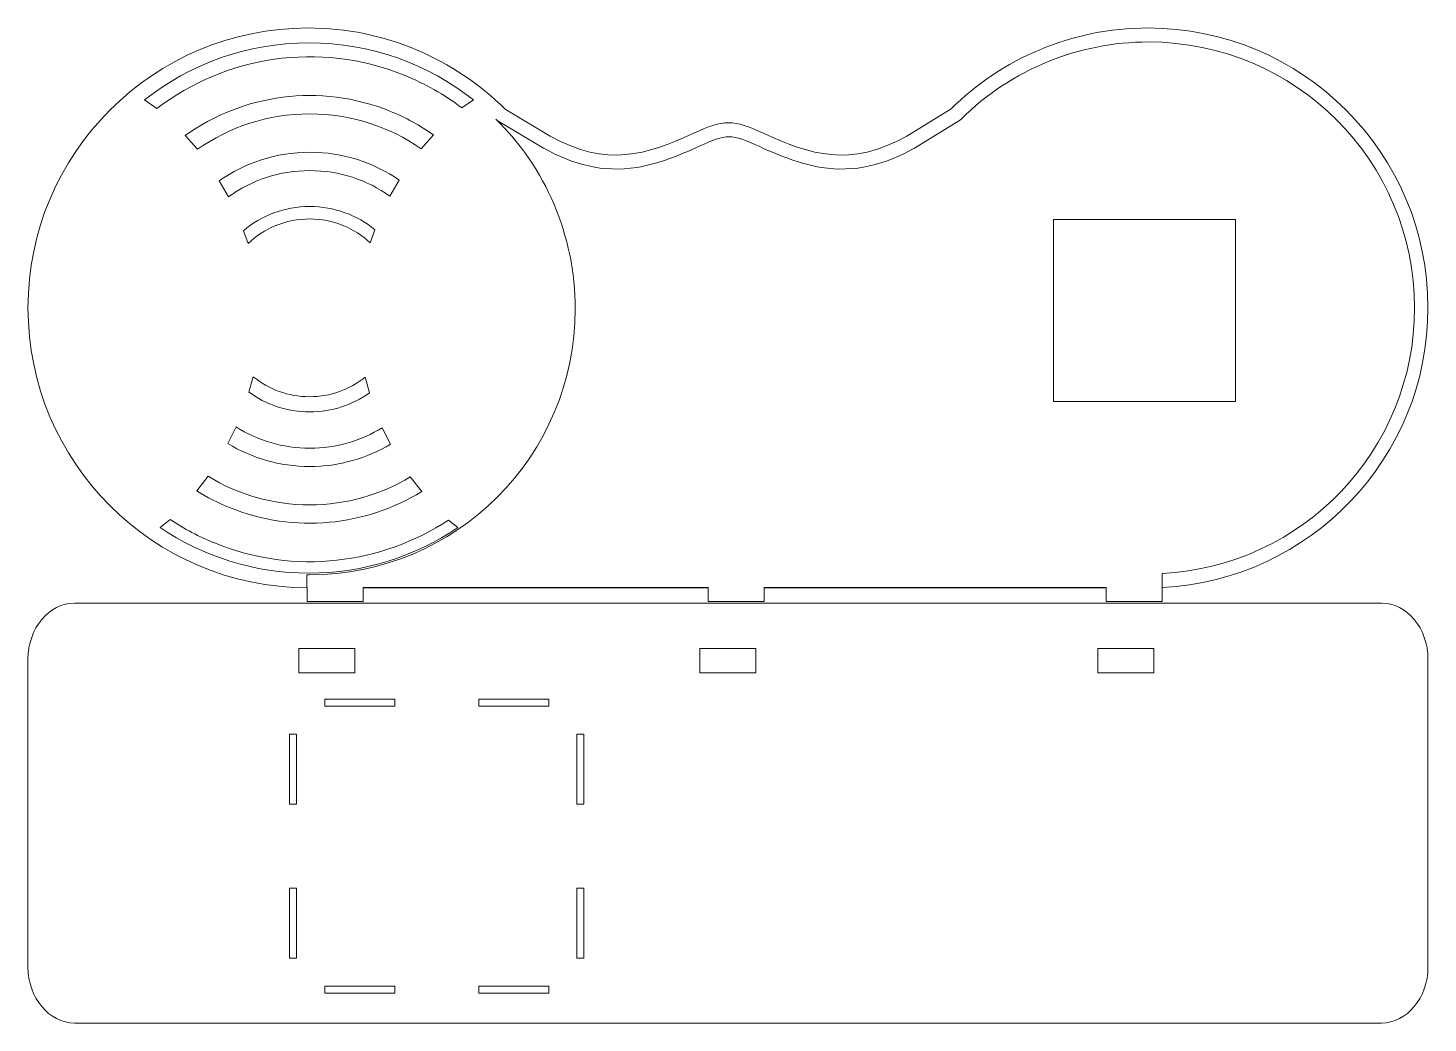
# Model space of a CAD drawing. Header units: millimetres. Extents: x -2159 to -1639, y -1602 to -453.
# Drawn here: x -2159 to -1659, y -1383 to -1027 of the extents above; entities that cross this region are included whole.
import ezdxf

# ---------------------------------------------------------------- set-up
doc = ezdxf.new("R2010")
doc.units = ezdxf.units.MM
doc.header["$MEASUREMENT"] = 0
doc.layers.add('Layer 1', color=7, linetype='Continuous')

msp = doc.modelspace()

# ---------------------------------------------------------------- linework, layer by layer
at = {"layer": 'Layer 1', "color": 250, "lineweight": 9}
for points, knots in [([(-2059.4352, -1227.1083), (-2114.5391, -1226.9622), (-2159.1649, -1182.2499), (-2159.1649, -1127.1117), (-2159.1649, -1127.1117), (-2159.1649, -1071.8833), (-2114.3934, -1027.1118), (-2059.1649, -1027.1118), (-2059.1649, -1027.1118), (-2031.6788, -1027.1118), (-2006.7828, -1038.201), (-1988.7066, -1056.1494), (-1988.7066, -1056.1494), (-1988.7066, -1056.1494), (-1972.7115, -1065.7277), (-1972.7115, -1065.7277), (-1972.7115, -1065.7277), (-1952.2942, -1077.073), (-1938.3274, -1072.3683), (-1921.7742, -1064.8402), (-1921.7742, -1064.8402), (-1910.4006, -1059.6652), (-1907.571, -1059.6652), (-1896.1974, -1064.8402), (-1896.1974, -1064.8402), (-1879.6442, -1072.3683), (-1865.6774, -1077.073), (-1845.26, -1065.7277), (-1845.26, -1065.7277), (-1845.26, -1065.7277), (-1829.495, -1055.9949), (-1829.495, -1055.9949), (-1829.495, -1055.9949), (-1811.429, -1038.1487), (-1786.5857, -1027.1118), (-1759.1648, -1027.1118), (-1759.1648, -1027.1118), (-1703.9363, -1027.1118), (-1659.1647, -1071.8833), (-1659.1647, -1127.1118), (-1659.1647, -1127.1118), (-1659.1647, -1180.6373), (-1701.2181, -1224.3401), (-1754.0872, -1226.9842), (-1754.0872, -1226.9842), (-1754.0872, -1226.9842), (-1754.0716, -1226.9842), (-1754.0716, -1226.9842), (-1754.0716, -1226.9842), (-1754.0716, -1226.9842), (-1754.0716, -1231.9842), (-1754.0716, -1231.9842), (-1754.0716, -1231.9842), (-1754.0716, -1231.9842), (-1774.0716, -1231.9842), (-1774.0716, -1231.9842), (-1774.0716, -1231.9842), (-1774.0716, -1231.9842), (-1774.0716, -1227.1117), (-1774.0716, -1227.1117), (-1774.0716, -1227.1117), (-1774.0716, -1227.1117), (-1896.1914, -1227.1117), (-1896.1914, -1227.1117), (-1896.1914, -1227.1117), (-1896.1914, -1227.1117), (-1896.1914, -1231.9842), (-1896.1914, -1231.9842), (-1896.1914, -1231.9842), (-1896.1914, -1231.9842), (-1916.1916, -1231.9842), (-1916.1916, -1231.9842), (-1916.1916, -1231.9842), (-1916.1916, -1231.9842), (-1916.1916, -1227.1117), (-1916.1916, -1227.1117), (-1916.1916, -1227.1117), (-1916.1916, -1227.1117), (-2039.4351, -1227.1117), (-2039.4351, -1227.1117), (-2039.4351, -1227.1117), (-2039.4351, -1227.1117), (-2039.4351, -1231.9842), (-2039.4351, -1231.9842), (-2039.4351, -1231.9842), (-2039.4351, -1231.9842), (-2059.4352, -1231.9842), (-2059.4352, -1231.9842), (-2059.4352, -1231.9842), (-2059.4352, -1231.9842), (-2059.4352, -1227.1083), (-2059.4352, -1227.1083)], [0, 0, 0, 0, 0.04166667, 0.04166667, 0.04166667, 0.04166667, 0.08333333, 0.08333333, 0.08333333, 0.08333333, 0.125, 0.125, 0.125, 0.125, 0.16666667, 0.16666667, 0.16666667, 0.16666667, 0.20833333, 0.20833333, 0.20833333, 0.20833333, 0.25, 0.25, 0.25, 0.25, 0.29166667, 0.29166667, 0.29166667, 0.29166667, 0.33333333, 0.33333333, 0.33333333, 0.33333333, 0.375, 0.375, 0.375, 0.375, 0.41666667, 0.41666667, 0.41666667, 0.41666667, 0.45833333, 0.45833333, 0.45833333, 0.45833333, 0.5, 0.5, 0.5, 0.5, 0.54166667, 0.54166667, 0.54166667, 0.54166667, 0.58333333, 0.58333333, 0.58333333, 0.58333333, 0.625, 0.625, 0.625, 0.625, 0.66666667, 0.66666667, 0.66666667, 0.66666667, 0.70833333, 0.70833333, 0.70833333, 0.70833333, 0.75, 0.75, 0.75, 0.75, 0.79166667, 0.79166667, 0.79166667, 0.79166667, 0.83333333, 0.83333333, 0.83333333, 0.83333333, 0.875, 0.875, 0.875, 0.875, 0.91666667, 0.91666667, 0.91666667, 0.91666667, 1, 1, 1, 1]), ([(-1792.9596, -1160.5484), (-1792.9596, -1160.5484), (-1727.9595, -1160.5484), (-1727.9595, -1160.5484), (-1727.9595, -1160.5484), (-1727.9595, -1160.5484), (-1727.9595, -1095.5484), (-1727.9595, -1095.5484), (-1727.9595, -1095.5484), (-1727.9595, -1095.5484), (-1792.9596, -1095.5484), (-1792.9596, -1095.5484), (-1792.9596, -1095.5484), (-1792.9596, -1095.5484), (-1792.9596, -1160.5484), (-1792.9596, -1160.5484), (-1792.9596, -1160.5484), (-1792.9596, -1160.5484), (-1792.9596, -1160.5484), (-1792.9596, -1160.5484)], [0, 0, 0, 0, 0.16666667, 0.16666667, 0.16666667, 0.16666667, 0.33333333, 0.33333333, 0.33333333, 0.33333333, 0.5, 0.5, 0.5, 0.5, 0.66666667, 0.66666667, 0.66666667, 0.66666667, 1, 1, 1, 1]), ([(-1675.8313, -1232.5842), (-1675.8313, -1232.5842), (-2142.4982, -1232.5842), (-2142.4982, -1232.5842), (-2142.4982, -1232.5842), (-2151.6649, -1232.5842), (-2159.1649, -1241.5841), (-2159.1649, -1252.5842), (-2159.1649, -1252.5842), (-2159.1649, -1252.5842), (-2159.1649, -1362.5843), (-2159.1649, -1362.5843), (-2159.1649, -1362.5843), (-2159.1649, -1373.5843), (-2151.6649, -1382.5843), (-2142.4982, -1382.5843), (-2142.4982, -1382.5843), (-2142.4982, -1382.5843), (-1675.8313, -1382.5843), (-1675.8313, -1382.5843), (-1675.8313, -1382.5843), (-1666.6647, -1382.5843), (-1659.1647, -1373.5843), (-1659.1647, -1362.5843), (-1659.1647, -1362.5843), (-1659.1647, -1362.5843), (-1659.1647, -1252.5842), (-1659.1647, -1252.5842), (-1659.1647, -1252.5842), (-1659.1647, -1241.5841), (-1666.6647, -1232.5842), (-1675.8313, -1232.5842)], [0, 0, 0, 0, 0.11111111, 0.11111111, 0.11111111, 0.11111111, 0.22222222, 0.22222222, 0.22222222, 0.22222222, 0.33333333, 0.33333333, 0.33333333, 0.33333333, 0.44444444, 0.44444444, 0.44444444, 0.44444444, 0.55555556, 0.55555556, 0.55555556, 0.55555556, 0.66666667, 0.66666667, 0.66666667, 0.66666667, 0.77777778, 0.77777778, 0.77777778, 0.77777778, 1, 1, 1, 1]), ([(-2028.212, -1266.9182), (-2028.212, -1266.9182), (-2053.212, -1266.9182), (-2053.212, -1266.9182), (-2053.212, -1266.9182), (-2053.212, -1266.9182), (-2053.212, -1269.4182), (-2053.212, -1269.4182), (-2053.212, -1269.4182), (-2053.212, -1269.4182), (-2028.212, -1269.4182), (-2028.212, -1269.4182), (-2028.212, -1269.4182), (-2028.212, -1269.4182), (-2028.212, -1266.9182), (-2028.212, -1266.9182)], [0, 0, 0, 0, 0.2, 0.2, 0.2, 0.2, 0.4, 0.4, 0.4, 0.4, 0.6, 0.6, 0.6, 0.6, 1, 1, 1, 1]), ([(-1973.1786, -1266.9182), (-1973.1786, -1266.9182), (-1998.1786, -1266.9182), (-1998.1786, -1266.9182), (-1998.1786, -1266.9182), (-1998.1786, -1266.9182), (-1998.1786, -1269.4182), (-1998.1786, -1269.4182), (-1998.1786, -1269.4182), (-1998.1786, -1269.4182), (-1973.1786, -1269.4182), (-1973.1786, -1269.4182), (-1973.1786, -1269.4182), (-1973.1786, -1269.4182), (-1973.1786, -1266.9182), (-1973.1786, -1266.9182)], [0, 0, 0, 0, 0.2, 0.2, 0.2, 0.2, 0.4, 0.4, 0.4, 0.4, 0.6, 0.6, 0.6, 0.6, 1, 1, 1, 1]), ([(-2065.7203, -1279.4265), (-2065.7203, -1279.4265), (-2065.7203, -1304.4265), (-2065.7203, -1304.4265), (-2065.7203, -1304.4265), (-2065.7203, -1304.4265), (-2063.2203, -1304.4265), (-2063.2203, -1304.4265), (-2063.2203, -1304.4265), (-2063.2203, -1304.4265), (-2063.2203, -1279.4265), (-2063.2203, -1279.4265), (-2063.2203, -1279.4265), (-2063.2203, -1279.4265), (-2065.7203, -1279.4265), (-2065.7203, -1279.4265)], [0, 0, 0, 0, 0.2, 0.2, 0.2, 0.2, 0.4, 0.4, 0.4, 0.4, 0.6, 0.6, 0.6, 0.6, 1, 1, 1, 1]), ([(-1963.1703, -1279.4265), (-1963.1703, -1279.4265), (-1963.1703, -1304.4265), (-1963.1703, -1304.4265), (-1963.1703, -1304.4265), (-1963.1703, -1304.4265), (-1960.6703, -1304.4265), (-1960.6703, -1304.4265), (-1960.6703, -1304.4265), (-1960.6703, -1304.4265), (-1960.6703, -1279.4265), (-1960.6703, -1279.4265), (-1960.6703, -1279.4265), (-1960.6703, -1279.4265), (-1963.1703, -1279.4265), (-1963.1703, -1279.4265)], [0, 0, 0, 0, 0.2, 0.2, 0.2, 0.2, 0.4, 0.4, 0.4, 0.4, 0.6, 0.6, 0.6, 0.6, 1, 1, 1, 1]), ([(-2065.7203, -1334.4599), (-2065.7203, -1334.4599), (-2065.7203, -1359.4599), (-2065.7203, -1359.4599), (-2065.7203, -1359.4599), (-2065.7203, -1359.4599), (-2063.2203, -1359.4599), (-2063.2203, -1359.4599), (-2063.2203, -1359.4599), (-2063.2203, -1359.4599), (-2063.2203, -1334.4599), (-2063.2203, -1334.4599), (-2063.2203, -1334.4599), (-2063.2203, -1334.4599), (-2065.7203, -1334.4599), (-2065.7203, -1334.4599)], [0, 0, 0, 0, 0.2, 0.2, 0.2, 0.2, 0.4, 0.4, 0.4, 0.4, 0.6, 0.6, 0.6, 0.6, 1, 1, 1, 1]), ([(-1963.1703, -1334.4599), (-1963.1703, -1334.4599), (-1963.1703, -1359.4599), (-1963.1703, -1359.4599), (-1963.1703, -1359.4599), (-1963.1703, -1359.4599), (-1960.6703, -1359.4599), (-1960.6703, -1359.4599), (-1960.6703, -1359.4599), (-1960.6703, -1359.4599), (-1960.6703, -1334.4599), (-1960.6703, -1334.4599), (-1960.6703, -1334.4599), (-1960.6703, -1334.4599), (-1963.1703, -1334.4599), (-1963.1703, -1334.4599)], [0, 0, 0, 0, 0.2, 0.2, 0.2, 0.2, 0.4, 0.4, 0.4, 0.4, 0.6, 0.6, 0.6, 0.6, 1, 1, 1, 1]), ([(-2028.212, -1369.4682), (-2028.212, -1369.4682), (-2053.212, -1369.4682), (-2053.212, -1369.4682), (-2053.212, -1369.4682), (-2053.212, -1369.4682), (-2053.212, -1371.9682), (-2053.212, -1371.9682), (-2053.212, -1371.9682), (-2053.212, -1371.9682), (-2028.212, -1371.9682), (-2028.212, -1371.9682), (-2028.212, -1371.9682), (-2028.212, -1371.9682), (-2028.212, -1369.4682), (-2028.212, -1369.4682)], [0, 0, 0, 0, 0.2, 0.2, 0.2, 0.2, 0.4, 0.4, 0.4, 0.4, 0.6, 0.6, 0.6, 0.6, 1, 1, 1, 1]), ([(-1973.1786, -1369.4682), (-1973.1786, -1369.4682), (-1998.1786, -1369.4682), (-1998.1786, -1369.4682), (-1998.1786, -1369.4682), (-1998.1786, -1369.4682), (-1998.1786, -1371.9682), (-1998.1786, -1371.9682), (-1998.1786, -1371.9682), (-1998.1786, -1371.9682), (-1973.1786, -1371.9682), (-1973.1786, -1371.9682), (-1973.1786, -1371.9682), (-1973.1786, -1371.9682), (-1973.1786, -1369.4682), (-1973.1786, -1369.4682)], [0, 0, 0, 0, 0.2, 0.2, 0.2, 0.2, 0.4, 0.4, 0.4, 0.4, 0.6, 0.6, 0.6, 0.6, 1, 1, 1, 1])]:
    msp.add_open_spline(points, degree=3, knots=knots, dxfattribs=at)
at = {"layer": 'Layer 1', "color": 177, "lineweight": 9}
for points, knots in [([(-2000.0824, -1052.8113), (-2000.0824, -1052.8113), (-2004.2248, -1055.6267), (-2004.2248, -1055.6267), (-2004.2248, -1055.6267), (-2010.4094, -1050.9512), (-2017.3051, -1047.004), (-2024.8371, -1043.9608), (-2024.8371, -1043.9608), (-2055.3673, -1031.6258), (-2088.6931, -1037.2384), (-2113.1203, -1055.8345), (-2113.1203, -1055.8345), (-2113.1203, -1055.8345), (-2117.5219, -1052.8166), (-2117.5219, -1052.8166), (-2117.5219, -1052.8166), (-2101.38, -1040.0463), (-2080.9798, -1032.4219), (-2058.7988, -1032.4219), (-2058.7988, -1032.4219), (-2036.6209, -1032.4219), (-2016.2231, -1040.0439), (-2000.0824, -1052.8113)], [0, 0, 0, 0, 0.14285714, 0.14285714, 0.14285714, 0.14285714, 0.28571429, 0.28571429, 0.28571429, 0.28571429, 0.42857143, 0.42857143, 0.42857143, 0.42857143, 0.57142857, 0.57142857, 0.57142857, 0.57142857, 0.71428571, 0.71428571, 0.71428571, 0.71428571, 1, 1, 1, 1]), ([(-2059.5459, -1222.512), (-2059.5459, -1222.512), (-2059.5464, -1226.9842), (-2059.5464, -1226.9842), (-2059.5464, -1226.9842), (-2059.5464, -1226.9842), (-2059.4597, -1226.9842), (-2059.4597, -1226.9842), (-2059.4597, -1226.9842), (-2059.4597, -1226.9842), (-2059.4597, -1231.9842), (-2059.4597, -1231.9842), (-2059.4597, -1231.9842), (-2059.4597, -1231.9842), (-2039.4597, -1231.9842), (-2039.4597, -1231.9842), (-2039.4597, -1231.9842), (-2039.4597, -1231.9842), (-2039.4597, -1226.9842), (-2039.4597, -1226.9842), (-2039.4597, -1226.9842), (-2039.4597, -1226.9842), (-1916.2161, -1226.9842), (-1916.2161, -1226.9842), (-1916.2161, -1226.9842), (-1916.2161, -1226.9842), (-1916.2161, -1231.9842), (-1916.2161, -1231.9842), (-1916.2161, -1231.9842), (-1916.2161, -1231.9842), (-1896.216, -1231.9842), (-1896.216, -1231.9842), (-1896.216, -1231.9842), (-1896.216, -1231.9842), (-1896.216, -1226.9842), (-1896.216, -1226.9842), (-1896.216, -1226.9842), (-1896.216, -1226.9842), (-1774.0963, -1226.9842), (-1774.0963, -1226.9842), (-1774.0963, -1226.9842), (-1774.0963, -1226.9842), (-1774.0963, -1231.9842), (-1774.0963, -1231.9842), (-1774.0963, -1231.9842), (-1774.0963, -1231.9842), (-1754.0963, -1231.9842), (-1754.0963, -1231.9842), (-1754.0963, -1231.9842), (-1754.0963, -1231.9842), (-1754.0963, -1226.9842), (-1754.0963, -1226.9842), (-1754.0963, -1226.9842), (-1754.0963, -1226.9842), (-1754.0963, -1221.9842), (-1754.0963, -1221.9842), (-1754.0963, -1221.9842), (-1754.0963, -1221.9842), (-1754.1022, -1221.9842), (-1754.1022, -1221.9842), (-1754.1022, -1221.9842), (-1703.8935, -1219.453), (-1663.9648, -1177.9447), (-1663.9648, -1127.107), (-1663.9648, -1127.107), (-1663.9648, -1074.6383), (-1706.496, -1032.1068), (-1758.9648, -1032.1068), (-1758.9648, -1032.1068), (-1784.0666, -1032.1068), (-1807.9263, -1041.9094), (-1825.7812, -1059.5472), (-1825.7812, -1059.5472), (-1825.7812, -1059.5472), (-1826.1852, -1059.9462), (-1826.1852, -1059.9462), (-1826.1852, -1059.9462), (-1826.1852, -1059.9462), (-1842.5311, -1070.0377), (-1842.5311, -1070.0377), (-1842.5311, -1070.0377), (-1842.5311, -1070.0377), (-1842.6315, -1070.0934), (-1842.6315, -1070.0934), (-1842.6315, -1070.0934), (-1853.1259, -1075.9248), (-1863.8178, -1078.8206), (-1875.8112, -1076.9215), (-1875.8112, -1076.9215), (-1883.5981, -1075.6885), (-1890.9348, -1072.6312), (-1898.0677, -1069.3867), (-1898.0677, -1069.3867), (-1908.0662, -1064.8385), (-1909.5054, -1064.8385), (-1919.5039, -1069.3867), (-1919.5039, -1069.3867), (-1926.6369, -1072.6312), (-1933.9735, -1075.6885), (-1941.7604, -1076.9215), (-1941.7604, -1076.9215), (-1953.7539, -1078.8206), (-1964.4456, -1075.9248), (-1974.9401, -1070.0934), (-1974.9401, -1070.0934), (-1974.9401, -1070.0934), (-1975.0109, -1070.0541), (-1975.0109, -1070.0541), (-1975.0109, -1070.0541), (-1975.0109, -1070.0541), (-1991.5976, -1060.1215), (-1991.5976, -1060.1215), (-1991.5976, -1060.1215), (-1991.5976, -1060.1215), (-1992.0296, -1059.6926), (-1992.0296, -1059.6926), (-1992.0296, -1059.6926), (-1974.4855, -1076.9291), (-1963.7337, -1100.9779), (-1963.7337, -1127.5155), (-1963.7337, -1127.5155), (-1963.7337, -1179.9824), (-2006.2666, -1222.5155), (-2058.7337, -1222.5155), (-2058.7337, -1222.5155), (-2059.0077, -1222.5155), (-2059.2815, -1222.5142), (-2059.5459, -1222.512)], [0, 0, 0, 0, 0.03030303, 0.03030303, 0.03030303, 0.03030303, 0.06060606, 0.06060606, 0.06060606, 0.06060606, 0.09090909, 0.09090909, 0.09090909, 0.09090909, 0.12121212, 0.12121212, 0.12121212, 0.12121212, 0.15151515, 0.15151515, 0.15151515, 0.15151515, 0.18181818, 0.18181818, 0.18181818, 0.18181818, 0.21212121, 0.21212121, 0.21212121, 0.21212121, 0.24242424, 0.24242424, 0.24242424, 0.24242424, 0.27272727, 0.27272727, 0.27272727, 0.27272727, 0.3030303, 0.3030303, 0.3030303, 0.3030303, 0.33333333, 0.33333333, 0.33333333, 0.33333333, 0.36363636, 0.36363636, 0.36363636, 0.36363636, 0.39393939, 0.39393939, 0.39393939, 0.39393939, 0.42424242, 0.42424242, 0.42424242, 0.42424242, 0.45454545, 0.45454545, 0.45454545, 0.45454545, 0.48484848, 0.48484848, 0.48484848, 0.48484848, 0.51515152, 0.51515152, 0.51515152, 0.51515152, 0.54545455, 0.54545455, 0.54545455, 0.54545455, 0.57575758, 0.57575758, 0.57575758, 0.57575758, 0.60606061, 0.60606061, 0.60606061, 0.60606061, 0.63636364, 0.63636364, 0.63636364, 0.63636364, 0.66666667, 0.66666667, 0.66666667, 0.66666667, 0.6969697, 0.6969697, 0.6969697, 0.6969697, 0.72727273, 0.72727273, 0.72727273, 0.72727273, 0.75757576, 0.75757576, 0.75757576, 0.75757576, 0.78787879, 0.78787879, 0.78787879, 0.78787879, 0.81818182, 0.81818182, 0.81818182, 0.81818182, 0.84848485, 0.84848485, 0.84848485, 0.84848485, 0.87878788, 0.87878788, 0.87878788, 0.87878788, 0.90909091, 0.90909091, 0.90909091, 0.90909091, 0.93939394, 0.93939394, 0.93939394, 0.93939394, 1, 1, 1, 1]), ([(-2018.8059, -1070.2264), (-2018.8059, -1070.2264), (-2014.3566, -1065.2903), (-2014.3566, -1065.2903), (-2014.3566, -1065.2903), (-2019.0918, -1061.9458), (-2024.2848, -1059.0903), (-2029.8928, -1056.8245), (-2029.8928, -1056.8245), (-2055.0594, -1046.6568), (-2082.4609, -1050.8362), (-2103.0311, -1065.5147), (-2103.0311, -1065.5147), (-2103.0311, -1065.5147), (-2098.6084, -1070.4561), (-2098.6084, -1070.4561), (-2098.6084, -1070.4561), (-2087.2723, -1062.4844), (-2073.4541, -1057.8041), (-2058.5427, -1057.8041), (-2058.5427, -1057.8041), (-2043.7752, -1057.8041), (-2030.0798, -1062.3945), (-2018.8059, -1070.2264)], [0, 0, 0, 0, 0.14285714, 0.14285714, 0.14285714, 0.14285714, 0.28571429, 0.28571429, 0.28571429, 0.28571429, 0.42857143, 0.42857143, 0.42857143, 0.42857143, 0.57142857, 0.57142857, 0.57142857, 0.57142857, 0.71428571, 0.71428571, 0.71428571, 0.71428571, 1, 1, 1, 1]), ([(-2029.9212, -1087.1603), (-2029.9212, -1087.1603), (-2026.5785, -1081.4619), (-2026.5785, -1081.4619), (-2026.5785, -1081.4619), (-2035.6549, -1075.1804), (-2046.669, -1071.5004), (-2058.5427, -1071.5004), (-2058.5427, -1071.5004), (-2070.5746, -1071.5004), (-2081.7241, -1075.2791), (-2090.8688, -1081.7144), (-2090.8688, -1081.7144), (-2090.8688, -1081.7144), (-2087.5344, -1087.4256), (-2087.5344, -1087.4256), (-2087.5344, -1087.4256), (-2079.3868, -1081.5264), (-2069.371, -1078.0485), (-2058.5427, -1078.0485), (-2058.5427, -1078.0485), (-2047.878, -1078.0485), (-2038.0011, -1081.4222), (-2029.9212, -1087.1603)], [0, 0, 0, 0, 0.14285714, 0.14285714, 0.14285714, 0.14285714, 0.28571429, 0.28571429, 0.28571429, 0.28571429, 0.42857143, 0.42857143, 0.42857143, 0.42857143, 0.57142857, 0.57142857, 0.57142857, 0.57142857, 0.71428571, 0.71428571, 0.71428571, 0.71428571, 1, 1, 1, 1]), ([(-2036.9282, -1103.892), (-2036.9282, -1103.892), (-2035.2463, -1099.1802), (-2035.2463, -1099.1802), (-2035.2463, -1099.1802), (-2041.5982, -1094.001), (-2049.7077, -1090.8951), (-2058.5427, -1090.8951), (-2058.5427, -1090.8951), (-2067.5685, -1090.8951), (-2075.8373, -1094.1365), (-2082.2481, -1099.5186), (-2082.2481, -1099.5186), (-2082.2481, -1099.5186), (-2080.5686, -1104.1242), (-2080.5686, -1104.1242), (-2080.5686, -1104.1242), (-2074.8664, -1098.6733), (-2067.137, -1095.3253), (-2058.6257, -1095.3253), (-2058.6257, -1095.3253), (-2050.2358, -1095.3253), (-2042.6058, -1098.5785), (-2036.9282, -1103.892)], [0, 0, 0, 0, 0.14285714, 0.14285714, 0.14285714, 0.14285714, 0.28571429, 0.28571429, 0.28571429, 0.28571429, 0.42857143, 0.42857143, 0.42857143, 0.42857143, 0.57142857, 0.57142857, 0.57142857, 0.57142857, 0.71428571, 0.71428571, 0.71428571, 0.71428571, 1, 1, 1, 1]), ([(-2078.7077, -1151.6916), (-2078.7077, -1151.6916), (-2080.318, -1157.1663), (-2080.318, -1157.1663), (-2080.318, -1157.1663), (-2074.2152, -1161.6361), (-2066.6871, -1164.2755), (-2058.5427, -1164.2755), (-2058.5427, -1164.2755), (-2050.5947, -1164.2755), (-2043.2338, -1161.7619), (-2037.2114, -1157.4864), (-2037.2114, -1157.4864), (-2037.2114, -1157.4864), (-2038.7895, -1151.8905), (-2038.7895, -1151.8905), (-2038.7895, -1151.8905), (-2044.2246, -1156.2424), (-2051.1212, -1158.8452), (-2058.6257, -1158.8452), (-2058.6257, -1158.8452), (-2066.2438, -1158.8452), (-2073.2355, -1156.163), (-2078.7077, -1151.6916)], [0, 0, 0, 0, 0.14285714, 0.14285714, 0.14285714, 0.14285714, 0.28571429, 0.28571429, 0.28571429, 0.28571429, 0.42857143, 0.42857143, 0.42857143, 0.42857143, 0.57142857, 0.57142857, 0.57142857, 0.57142857, 0.71428571, 0.71428571, 0.71428571, 0.71428571, 1, 1, 1, 1]), ([(-2084.8634, -1169.6496), (-2084.8634, -1169.6496), (-2087.8014, -1175.569), (-2087.8014, -1175.569), (-2087.8014, -1175.569), (-2079.2774, -1180.7722), (-2069.2601, -1183.7704), (-2058.5427, -1183.7704), (-2058.5427, -1183.7704), (-2047.9755, -1183.7704), (-2038.089, -1180.8556), (-2029.6433, -1175.7864), (-2029.6433, -1175.7864), (-2029.6433, -1175.7864), (-2032.6373, -1169.908), (-2032.6373, -1169.908), (-2032.6373, -1169.908), (-2040.1724, -1174.5465), (-2049.0451, -1177.222), (-2058.5427, -1177.222), (-2058.5427, -1177.222), (-2068.2153, -1177.222), (-2077.24, -1174.4469), (-2084.8634, -1169.6496)], [0, 0, 0, 0, 0.14285714, 0.14285714, 0.14285714, 0.14285714, 0.28571429, 0.28571429, 0.28571429, 0.28571429, 0.42857143, 0.42857143, 0.42857143, 0.42857143, 0.57142857, 0.57142857, 0.57142857, 0.57142857, 0.71428571, 0.71428571, 0.71428571, 0.71428571, 1, 1, 1, 1]), ([(-2094.8497, -1187.2809), (-2094.8497, -1187.2809), (-2098.9176, -1192.5038), (-2098.9176, -1192.5038), (-2098.9176, -1192.5038), (-2095.247, -1194.7789), (-2091.3329, -1196.7731), (-2087.1926, -1198.4459), (-2087.1926, -1198.4459), (-2063.8111, -1207.8926), (-2038.5002, -1204.955), (-2018.5311, -1192.7193), (-2018.5311, -1192.7193), (-2018.5311, -1192.7193), (-2022.6255, -1187.5173), (-2022.6255, -1187.5173), (-2022.6255, -1187.5173), (-2033.116, -1193.8335), (-2045.4051, -1197.4666), (-2058.5427, -1197.4666), (-2058.5427, -1197.4666), (-2071.8434, -1197.4666), (-2084.2743, -1193.7427), (-2094.8497, -1187.2809)], [0, 0, 0, 0, 0.14285714, 0.14285714, 0.14285714, 0.14285714, 0.28571429, 0.28571429, 0.28571429, 0.28571429, 0.42857143, 0.42857143, 0.42857143, 0.42857143, 0.57142857, 0.57142857, 0.57142857, 0.57142857, 0.71428571, 0.71428571, 0.71428571, 0.71428571, 1, 1, 1, 1]), ([(-2111.9824, -1205.5351), (-2111.9824, -1205.5351), (-2108.4188, -1202.6938), (-2108.4188, -1202.6938), (-2108.4188, -1202.6938), (-2103.4253, -1206.0111), (-2098.0238, -1208.8761), (-2092.2484, -1211.2096), (-2092.2484, -1211.2096), (-2063.7717, -1222.7149), (-2032.8628, -1218.6059), (-2009.0115, -1202.9107), (-2009.0115, -1202.9107), (-2009.0115, -1202.9107), (-2005.6424, -1205.5536), (-2005.6424, -1205.5536), (-2005.6424, -1205.5536), (-2020.7985, -1215.8482), (-2039.0962, -1221.8639), (-2058.7988, -1221.8639), (-2058.7988, -1221.8639), (-2078.5132, -1221.8639), (-2096.8209, -1215.841), (-2111.9824, -1205.5351)], [0, 0, 0, 0, 0.14285714, 0.14285714, 0.14285714, 0.14285714, 0.28571429, 0.28571429, 0.28571429, 0.28571429, 0.42857143, 0.42857143, 0.42857143, 0.42857143, 0.57142857, 0.57142857, 0.57142857, 0.57142857, 0.71428571, 0.71428571, 0.71428571, 0.71428571, 1, 1, 1, 1])]:
    msp.add_open_spline(points, degree=3, knots=knots, dxfattribs=at)
at = {"layer": 'Layer 1', "color": 250, "lineweight": 20}
for points in [[(-2062.4086, -1257.5343), (-2062.4086, -1257.5343), (-2042.4086, -1257.5343), (-2042.4086, -1257.5343), (-2042.4086, -1257.5343), (-2042.4086, -1257.5343), (-2042.4086, -1248.8343), (-2042.4086, -1248.8343), (-2042.4086, -1248.8343), (-2042.4086, -1248.8343), (-2062.4086, -1248.8343), (-2062.4086, -1248.8343), (-2062.4086, -1248.8343), (-2062.4086, -1248.8343), (-2062.4086, -1257.5343), (-2062.4086, -1257.5343), (-2062.4086, -1257.5343), (-2062.4086, -1257.5343), (-2062.4086, -1257.5343), (-2062.4086, -1257.5343)], [(-1919.165, -1257.5343), (-1919.165, -1257.5343), (-1899.165, -1257.5343), (-1899.165, -1257.5343), (-1899.165, -1257.5343), (-1899.165, -1257.5343), (-1899.165, -1248.8343), (-1899.165, -1248.8343), (-1899.165, -1248.8343), (-1899.165, -1248.8343), (-1919.165, -1248.8343), (-1919.165, -1248.8343), (-1919.165, -1248.8343), (-1919.165, -1248.8343), (-1919.165, -1257.5343), (-1919.165, -1257.5343), (-1919.165, -1257.5343), (-1919.165, -1257.5343), (-1919.165, -1257.5343), (-1919.165, -1257.5343)], [(-1777.0451, -1257.5343), (-1777.0451, -1257.5343), (-1757.0451, -1257.5343), (-1757.0451, -1257.5343), (-1757.0451, -1257.5343), (-1757.0451, -1257.5343), (-1757.0451, -1248.8343), (-1757.0451, -1248.8343), (-1757.0451, -1248.8343), (-1757.0451, -1248.8343), (-1777.0451, -1248.8343), (-1777.0451, -1248.8343), (-1777.0451, -1248.8343), (-1777.0451, -1248.8343), (-1777.0451, -1257.5343), (-1777.0451, -1257.5343), (-1777.0451, -1257.5343), (-1777.0451, -1257.5343), (-1777.0451, -1257.5343), (-1777.0451, -1257.5343)]]:
    msp.add_open_spline(points, degree=3, knots=[0, 0, 0, 0, 0.16666667, 0.16666667, 0.16666667, 0.16666667, 0.33333333, 0.33333333, 0.33333333, 0.33333333, 0.5, 0.5, 0.5, 0.5, 0.66666667, 0.66666667, 0.66666667, 0.66666667, 1, 1, 1, 1], dxfattribs=at)

doc.saveas('drawing.dxf')
